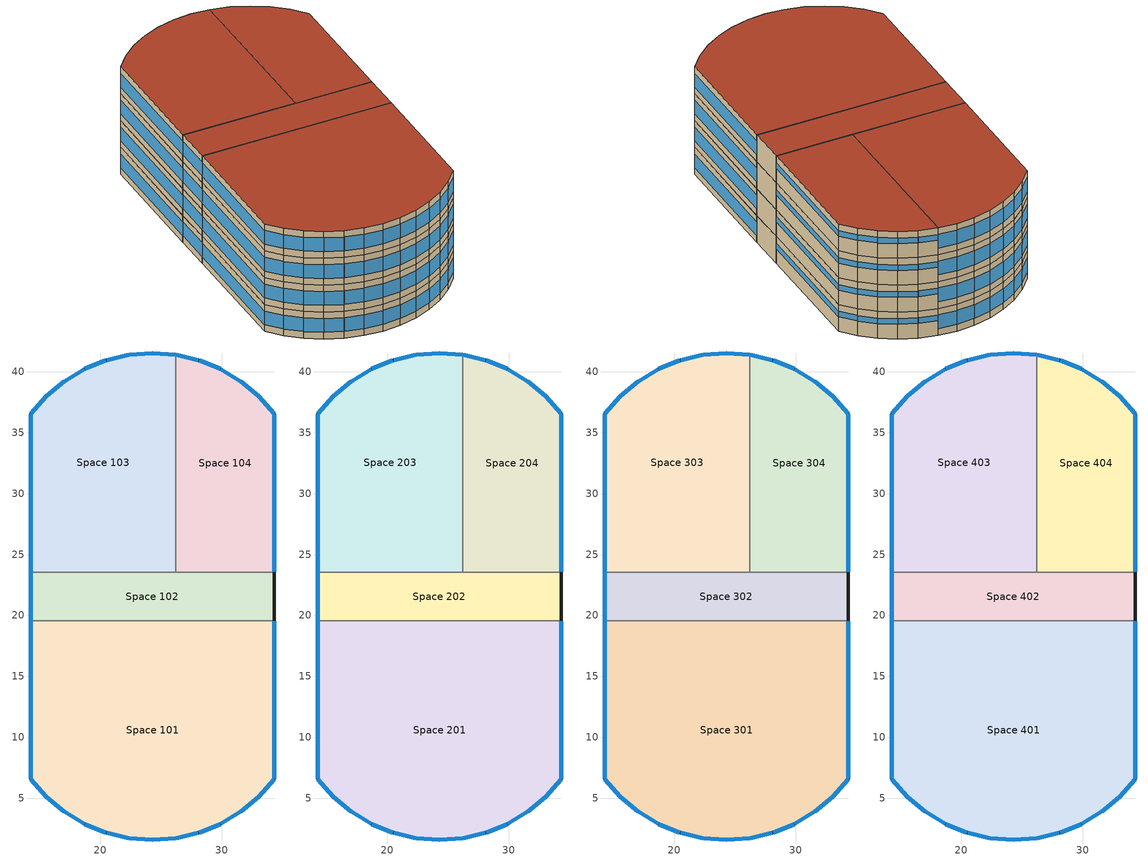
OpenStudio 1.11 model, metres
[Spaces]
Space 101
 floor ground: 34.3,19.56 34.3,6.56 33.02,5.11 31.54,3.87 29.89,2.88 28.1,2.15 26.22,1.71 24.3,1.56 22.37,1.71 20.49,2.15 18.71,2.88 17.05,3.87 15.57,5.11 14.3,6.56 14.3,19.56 z0
 wall outside: 14.3,19.56 14.3,6.56 15.57,5.11 17.05,3.87 18.71,2.88 20.49,2.15 22.37,1.71 24.3,1.56 26.22,1.71 28.1,2.15 29.89,2.88 31.54,3.87 33.02,5.11 34.3,6.56 34.3,19.56 z0:3.05
 wall to Space 102: 34.3,19.56 14.3,19.56 z0:3.05
 window: 20.52,2.14 22.35,1.71 / 14.31,6.54 15.55,5.13 / 33.04,5.13 34.28,6.54 / 15.59,5.09 17.03,3.89 / 24.32,1.56 26.19,1.7 / 31.56,3.89 33,5.09 / 29.91,2.89 31.52,3.86 / 17.07,3.86 18.68,2.89 / 22.4,1.7 24.27,1.56 / 28.12,2.16 29.86,2.87 / 26.24,1.71 28.07,2.14 / 18.73,2.87 20.47,2.16 z0.76:2.33; 34.3,6.58 34.3,19.53 / 14.3,19.53 14.3,6.58 z0.76:2.29
Space 102
 floor ground: 34.3,23.56 34.3,19.56 14.3,19.56 14.3,23.56 z0
 wall outside: 34.3,19.56 34.3,23.56 / 14.3,23.56 14.3,19.56 z0:3.05
 wall to Space 103: 26.22,23.56 14.3,23.56 z0:3.05
 wall to Space 104: 34.3,23.56 26.22,23.56 z0:3.05
 window: 14.3,23.53 14.3,19.58 z0.76:2.3
Space 103
 floor ground: 24.3,41.56 26.22,41.41 26.22,23.56 14.3,23.56 14.3,36.56 15.57,38.01 17.05,39.24 18.71,40.24 20.49,40.97 22.37,41.41 z0
 wall outside: 26.22,41.41 24.3,41.56 22.37,41.41 20.49,40.97 18.71,40.24 17.05,39.24 15.57,38.01 14.3,36.56 14.3,23.56 z0:3.05
 wall to Space 104: 26.22,23.56 26.22,41.41 z0:3.05
 window: 22.35,41.4 20.52,40.97 / 24.27,41.56 22.4,41.41 / 26.19,41.41 24.32,41.56 / 20.47,40.96 18.73,40.25 / 15.55,37.99 14.31,36.58 / 17.03,39.23 15.59,38.02 / 18.68,40.22 17.07,39.26 z0.76:2.33; 14.3,36.53 14.3,23.58 z0.76:2.29
Space 104
 floor ground: 26.22,41.41 28.1,40.97 29.89,40.24 31.54,39.24 33.02,38.01 34.3,36.56 34.3,23.56 26.22,23.56 z0
 wall outside: 34.3,23.56 34.3,36.56 33.02,38.01 31.54,39.24 29.89,40.24 28.1,40.97 26.22,41.41 z0:3.05
 window: 31.52,39.26 29.91,40.22 / 34.28,36.58 33.04,37.99 / 28.07,40.97 26.24,41.4 / 33,38.02 31.56,39.23 / 29.86,40.25 28.12,40.96 z1.66:2.29; 34.3,23.58 34.3,36.53 z1.68:2.29
Space 201
 floor to Space 101: 34.3,19.56 34.3,6.56 33.02,5.11 31.54,3.87 29.89,2.88 28.1,2.15 26.22,1.71 24.3,1.56 22.37,1.71 20.49,2.15 18.71,2.88 17.05,3.87 15.57,5.11 14.3,6.56 14.3,19.56 z3.05
 wall outside: 14.3,19.56 14.3,6.56 15.57,5.11 17.05,3.87 18.71,2.88 20.49,2.15 22.37,1.71 24.3,1.56 26.22,1.71 28.1,2.15 29.89,2.88 31.54,3.87 33.02,5.11 34.3,6.56 34.3,19.56 z3.05:6.1
 wall to Space 202: 34.3,19.56 14.3,19.56 z3.05:6.1
 window: 29.91,2.89 31.52,3.86 / 18.73,2.87 20.47,2.16 / 24.32,1.56 26.19,1.7 / 17.07,3.86 18.68,2.89 / 31.56,3.89 33,5.09 / 20.52,2.14 22.35,1.71 / 15.59,5.09 17.03,3.89 / 14.31,6.54 15.55,5.13 / 28.12,2.16 29.86,2.87 / 26.24,1.71 28.07,2.14 / 33.04,5.13 34.28,6.54 / 22.4,1.7 24.27,1.56 z3.81:5.37; 14.3,19.53 14.3,6.58 / 34.3,6.58 34.3,19.53 z3.81:5.34
Space 202
 floor to Space 102: 34.3,23.56 34.3,19.56 14.3,19.56 14.3,23.56 z3.05
 wall outside: 34.3,19.56 34.3,23.56 / 14.3,23.56 14.3,19.56 z3.05:6.1
 wall to Space 203: 26.22,23.56 14.3,23.56 z3.05:6.1
 wall to Space 204: 34.3,23.56 26.22,23.56 z3.05:6.1
 window: 14.3,23.53 14.3,19.58 z3.81:5.35
Space 203
 floor to Space 103: 24.3,41.56 26.22,41.41 26.22,23.56 14.3,23.56 14.3,36.56 15.57,38.01 17.05,39.24 18.71,40.24 20.49,40.97 22.37,41.41 z3.05
 wall outside: 26.22,41.41 24.3,41.56 22.37,41.41 20.49,40.97 18.71,40.24 17.05,39.24 15.57,38.01 14.3,36.56 14.3,23.56 z3.05:6.1
 wall to Space 204: 26.22,23.56 26.22,41.41 z3.05:6.1
 window: 24.27,41.56 22.4,41.41 / 17.03,39.23 15.59,38.02 / 20.47,40.96 18.73,40.25 / 26.19,41.41 24.32,41.56 / 15.55,37.99 14.31,36.58 / 22.35,41.4 20.52,40.97 / 18.68,40.22 17.07,39.26 z3.81:5.37; 14.3,36.53 14.3,23.58 z3.81:5.34
Space 204
 floor to Space 104: 26.22,41.41 28.1,40.97 29.89,40.24 31.54,39.24 33.02,38.01 34.3,36.56 34.3,23.56 26.22,23.56 z3.05
 wall outside: 34.3,23.56 34.3,36.56 33.02,38.01 31.54,39.24 29.89,40.24 28.1,40.97 26.22,41.41 z3.05:6.1
 window: 34.28,36.58 33.04,37.99 / 31.52,39.26 29.91,40.22 / 33,38.02 31.56,39.23 / 28.07,40.97 26.24,41.4 / 29.86,40.25 28.12,40.96 z4.71:5.34; 34.3,23.58 34.3,36.53 z4.72:5.34
Space 301
 floor to Space 201: 34.3,19.56 34.3,6.56 33.02,5.11 31.54,3.87 29.89,2.88 28.1,2.15 26.22,1.71 24.3,1.56 22.37,1.71 20.49,2.15 18.71,2.88 17.05,3.87 15.57,5.11 14.3,6.56 14.3,19.56 z6.1
 wall outside: 14.3,19.56 14.3,6.56 15.57,5.11 17.05,3.87 18.71,2.88 20.49,2.15 22.37,1.71 24.3,1.56 26.22,1.71 28.1,2.15 29.89,2.88 31.54,3.87 33.02,5.11 34.3,6.56 34.3,19.56 z6.1:9.14
 wall to Space 302: 34.3,19.56 14.3,19.56 z6.1:9.14
 window: 26.24,1.71 28.07,2.14 / 18.73,2.87 20.47,2.16 / 29.91,2.89 31.52,3.86 / 17.07,3.86 18.68,2.89 / 20.52,2.14 22.35,1.71 / 31.56,3.89 33,5.09 / 28.12,2.16 29.86,2.87 / 14.31,6.54 15.55,5.13 / 24.32,1.56 26.19,1.7 / 15.59,5.09 17.03,3.89 / 22.4,1.7 24.27,1.56 / 33.04,5.13 34.28,6.54 z6.86:8.42; 14.3,19.53 14.3,6.58 / 34.3,6.58 34.3,19.53 z6.86:8.39
Space 302
 floor to Space 202: 34.3,23.56 34.3,19.56 14.3,19.56 14.3,23.56 z6.1
 wall outside: 34.3,19.56 34.3,23.56 / 14.3,23.56 14.3,19.56 z6.1:9.14
 wall to Space 303: 26.22,23.56 14.3,23.56 z6.1:9.14
 wall to Space 304: 34.3,23.56 26.22,23.56 z6.1:9.14
 window: 14.3,23.53 14.3,19.58 z6.86:8.4
Space 303
 floor to Space 203: 24.3,41.56 26.22,41.41 26.22,23.56 14.3,23.56 14.3,36.56 15.57,38.01 17.05,39.24 18.71,40.24 20.49,40.97 22.37,41.41 z6.1
 wall outside: 26.22,41.41 24.3,41.56 22.37,41.41 20.49,40.97 18.71,40.24 17.05,39.24 15.57,38.01 14.3,36.56 14.3,23.56 z6.1:9.14
 wall to Space 304: 26.22,23.56 26.22,41.41 z6.1:9.14
 window: 14.3,36.53 14.3,23.58 z6.86:8.39; 26.19,41.41 24.32,41.56 / 20.47,40.96 18.73,40.25 / 17.03,39.23 15.59,38.02 / 15.55,37.99 14.31,36.58 / 24.27,41.56 22.4,41.41 / 18.68,40.22 17.07,39.26 / 22.35,41.4 20.52,40.97 z6.86:8.42
Space 304
 floor to Space 204: 26.22,41.41 28.1,40.97 29.89,40.24 31.54,39.24 33.02,38.01 34.3,36.56 34.3,23.56 26.22,23.56 z6.1
 wall outside: 34.3,23.56 34.3,36.56 33.02,38.01 31.54,39.24 29.89,40.24 28.1,40.97 26.22,41.41 z6.1:9.14
 window: 28.07,40.97 26.24,41.4 / 34.28,36.58 33.04,37.99 / 33,38.02 31.56,39.23 / 31.52,39.26 29.91,40.22 / 29.86,40.25 28.12,40.96 z7.76:8.38; 34.3,23.58 34.3,36.53 z7.77:8.38
Space 401
 floor to Space 301: 34.3,19.56 34.3,6.56 33.02,5.11 31.54,3.87 29.89,2.88 28.1,2.15 26.22,1.71 24.3,1.56 22.37,1.71 20.49,2.15 18.71,2.88 17.05,3.87 15.57,5.11 14.3,6.56 14.3,19.56 z9.14
 wall outside: 14.3,19.56 14.3,6.56 15.57,5.11 17.05,3.87 18.71,2.88 20.49,2.15 22.37,1.71 24.3,1.56 26.22,1.71 28.1,2.15 29.89,2.88 31.54,3.87 33.02,5.11 34.3,6.56 34.3,19.56 z9.14:12.19
 wall to Space 402: 34.3,19.56 14.3,19.56 z9.14:12.19
 window: 26.24,1.71 28.07,2.14 / 33.04,5.13 34.28,6.54 / 20.52,2.14 22.35,1.71 / 17.07,3.86 18.68,2.89 / 14.31,6.54 15.55,5.13 / 29.91,2.89 31.52,3.86 / 24.32,1.56 26.19,1.7 / 15.59,5.09 17.03,3.89 / 31.56,3.89 33,5.09 / 22.4,1.7 24.27,1.56 / 18.73,2.87 20.47,2.16 / 28.12,2.16 29.86,2.87 z9.9:11.47; 34.3,6.58 34.3,19.53 / 14.3,19.53 14.3,6.58 z9.9:11.43
 roof outside: 24.3,1.56 26.22,1.71 28.1,2.15 29.89,2.88 31.54,3.87 33.02,5.11 34.3,6.56 34.3,19.56 14.3,19.56 14.3,6.56 15.57,5.11 17.05,3.87 18.71,2.88 20.49,2.15 22.37,1.71 z12.19
Space 402
 floor to Space 302: 34.3,23.56 34.3,19.56 14.3,19.56 14.3,23.56 z9.14
 wall outside: 34.3,19.56 34.3,23.56 / 14.3,23.56 14.3,19.56 z9.14:12.19
 wall to Space 403: 26.22,23.56 14.3,23.56 z9.14:12.19
 wall to Space 404: 34.3,23.56 26.22,23.56 z9.14:12.19
 window: 14.3,23.53 14.3,19.58 z9.9:11.45
 roof outside: 34.3,19.56 34.3,23.56 14.3,23.56 14.3,19.56 z12.19
Space 403
 floor to Space 303: 24.3,41.56 26.22,41.41 26.22,23.56 14.3,23.56 14.3,36.56 15.57,38.01 17.05,39.24 18.71,40.24 20.49,40.97 22.37,41.41 z9.14
 wall outside: 26.22,41.41 24.3,41.56 22.37,41.41 20.49,40.97 18.71,40.24 17.05,39.24 15.57,38.01 14.3,36.56 14.3,23.56 z9.14:12.19
 wall to Space 404: 26.22,23.56 26.22,41.41 z9.14:12.19
 window: 15.55,37.99 14.31,36.58 / 26.19,41.41 24.32,41.56 / 18.68,40.22 17.07,39.26 / 17.03,39.23 15.59,38.02 / 22.35,41.4 20.52,40.97 / 24.27,41.56 22.4,41.41 / 20.47,40.96 18.73,40.25 z9.9:11.47; 14.3,36.53 14.3,23.58 z9.9:11.43
 roof outside: 26.22,23.56 26.22,41.41 24.3,41.56 22.37,41.41 20.49,40.97 18.71,40.24 17.05,39.24 15.57,38.01 14.3,36.56 14.3,23.56 z12.19
Space 404
 floor to Space 304: 26.22,41.41 28.1,40.97 29.89,40.24 31.54,39.24 33.02,38.01 34.3,36.56 34.3,23.56 26.22,23.56 z9.14
 wall outside: 34.3,23.56 34.3,36.56 33.02,38.01 31.54,39.24 29.89,40.24 28.1,40.97 26.22,41.41 z9.14:12.19
 window: 34.28,36.58 33.04,37.99 / 33,38.02 31.56,39.23 / 31.52,39.26 29.91,40.22 / 28.07,40.97 26.24,41.4 / 29.86,40.25 28.12,40.96 z10.81:11.43; 34.3,23.58 34.3,36.53 z10.82:11.43
 roof outside: 34.3,23.56 34.3,36.56 33.02,38.01 31.54,39.24 29.89,40.24 28.1,40.97 26.22,41.41 26.22,23.56 z12.19
[Building]
Building 1: Space Type=189.1-2009 - Office - OpenOffice - CZ4-8; Default Construction Set=189.1-2009 - CZ5 - Office
[Site]
Site 1
[ClimateZones]
Climate Zone Institution Name 1=ASHRAE; Climate Zone Document Name 1=ANSI/ASHRAE Standard 169; Climate Zone Document Year 1=2006; Climate Zone Institution Name 2=CEC; Climate Zone Document Name 2=California Climate Zone Descriptions; Climate Zone Document Year 2=1995
[DefaultConstructionSet]
189.1-2009 - CZ5 - Office: Default Exterior Surface Constructions=Default Surface Constructions 13; Default Interior Surface Constructions=Default Surface Constructions 14; Default Ground Contact Surface Constructions=Default Surface Constructions 15; Default Exterior SubSurface Constructions=Default Sub Surface Constructions 9; Default Interior SubSurface Constructions=Default Sub Surface Constructions 10; Interior Partition Construction=Interior Partition
[DefaultSurfaceConstructions]
Name | Floor Construction | Wall Construction | Roof Ceiling Construction
Default Surface Constructions 13 | ExtSlabCarpet 4in ClimateZone 1-8 | ASHRAE 189.1-2009 ExtWall Mass ClimateZone 5 | ASHRAE 189.1-2009 ExtRoof IEAD ClimateZone 2-5
Default Surface Constructions 14 | Interior Floor | Interior Wall | Interior Ceiling
Default Surface Constructions 15 | ExtSlabCarpet 4in ClimateZone 1-8 | ExtSlabCarpet 4in ClimateZone 1-8 | ExtSlabCarpet 4in ClimateZone 1-8
[Construction]
ExtSlabCarpet 4in ClimateZone 1-8: MAT-CC05 4 HW CONCRETE, CP02 CARPET PAD
Interior Floor: F16 Acoustic tile, F05 Ceiling air space resistance, M11 100mm lightweight concrete
Interior Wall: G01a 19mm gypsum board, F04 Wall air space resistance, G01a 19mm gypsum board
Interior Ceiling: M11 100mm lightweight concrete, F05 Ceiling air space resistance, F16 Acoustic tile
Exterior Door: F08 Metal surface, I01 25mm insulation board
Interior Window: Clear 3mm
Interior Door; Interior Partition: G05 25mm wood
ASHRAE 189.1-2009 ExtRoof IEAD ClimateZone 2-5: Roof Membrane, Roof Insulation [21], Metal Decking
ASHRAE 189.1-2009 ExtWindow ClimateZone 4-5: Theoretical Glass [207]
ASHRAE 189.1-2009 ExtWall Mass ClimateZone 5: 1IN Stucco, 8IN Concrete HW, Wall Insulation [40], 1/2IN Gypsum
[Material] Thermal Absorptance=0.9
Name | Roughness | Thickness {m} | Conductivity {W/m-K} | Density {kg/m3} | Specific Heat {J/kg-K} | Solar Absorptance | Visible Absorptance
MAT-CC05 4 HW CONCRETE | Rough | 0.1016 | 1.311 | 2240 | 836.8 | 0.85 | 0.85
1IN Stucco | Smooth | 0.0253 | 0.6918 | 1858 | 837 | 0.92 | 0.92
8IN Concrete HW | MediumRough | 0.2033 | 1.7296 | 2243 | 837 | 0.65 | 0.65
1/2IN Gypsum | Smooth | 0.0127 | 0.16 | 784.9 | 830 | 0.4 | 0.4
Roof Membrane | VeryRough | 0.0095 | 0.16 | 1121.29 | 1460 | 0.7 | 0.7
Metal Decking | MediumSmooth | 0.0015 | 45.006 | 7680 | 418.4 | 0.6 | 0.6
F16 Acoustic tile | MediumSmooth | 0.0191 | 0.06 | 368 | 590 | 0.3 | 0.3
M11 100mm lightweight concrete | MediumRough | 0.1016 | 0.53 | 1280 | 840 | 0.5 | 0.5
G01a 19mm gypsum board | MediumSmooth | 0.019 | 0.16 | 800 | 1090 | 0.4 | 0.4
F08 Metal surface | Smooth | 0.0008 | 45.28 | 7824 | 500 | 0.7 | 0.7
I01 25mm insulation board | MediumRough | 0.0254 | 0.03 | 43 | 1210 | 0.6 | 0.6
G05 25mm wood | MediumSmooth | 0.0254 | 0.15 | 608 | 1630 | 0.5 | 0.5
Roof Insulation [21] | MediumRough | 0.2105 | 0.049 | 265 | 836.8 | 0.7 | 0.7
Wall Insulation [40] | MediumRough | 0.0794 | 0.0432 | 91 | 837 | 0.5 | 0.5
[Material:NoMass]
CP02 CARPET PAD: Roughness=Smooth; Thermal Resistance {m2-K/W}=0.1; Thermal Absorptance=0.9; Solar Absorptance=0.8; Visible Absorptance=0.8
[Material:AirGap]
Name | Thermal Resistance {m2-K/W}
F05 Ceiling air space resistance | 0.18
F04 Wall air space resistance | 0.15
[DefaultSubSurfaceConstructions]
Name | Fixed Window Construction | Operable Window Construction | Door Construction | Tubular Daylight Dome Construction | Tubular Daylight Diffuser Construction
Default Sub Surface Constructions 9 | ASHRAE 189.1-2009 ExtWindow ClimateZone 4-5 | ASHRAE 189.1-2009 ExtWindow ClimateZone 4-5 | Exterior Door | Interior Window | Interior Window
Default Sub Surface Constructions 10 | Interior Window | Interior Window | Interior Door
[WindowMaterial:Glazing] Optical Data Type=SpectralAverage; Thickness {m}=0.003; Back Side Solar Reflectance at Normal Incidence=0; Back Side Visible Reflectance at Normal Incidence=0; Infrared Transmittance at Normal Incidence=0; Dirt Correction Factor for Solar and Visible Transmittance=1; Solar Diffusing=No
Name | Solar Transmittance at Normal Incidence | Front Side Solar Reflectance at Normal Incidence | Visible Transmittance at Normal Incidence | Front Side Visible Reflectance at Normal Incidence | Front Side Infrared Hemispherical Emissivity | Back Side Infrared Hemispherical Emissivity | Conductivity {W/m-K}
Clear 3mm | 0.837 | 0.075 | 0.898 | 0.081 | 0.84 | 0.84 | 0.9
Theoretical Glass [207] | 0.3311 | 0.6189 | 0.44 | 0.51 | 0.9 | 0.9 | 0.0133
[SpaceType]
189.1-2009 - Office - OpenOffice - CZ4-8: Default Schedule Set=189.1-2009 - Office - OpenOffice - CZ4-8 Schedule Set; Design Specification Outdoor Air Object=189.1-2009 - Office - OpenOffice - CZ4-8 Ventilation; Standards Building Type=Office; Standards Space Type=OpenOffice
[DefaultScheduleSet]
189.1-2009 - Office - OpenOffice - CZ4-8 Schedule Set: Number of People Schedule=Office Work Occ; People Activity Level Schedule=Office Activity; Lighting Schedule=Office Bldg Light; Electric Equipment Schedule=Office Bldg Equip; Infiltration Schedule=Office Infil Quarter On
[Lights:Definition]
189.1-2009 - Office - OpenOffice - CZ4-8 Lights Definition: Design Level Calculation Method=Watts/Area; Watts per Space Floor Area {W/m2}=10.6563
[Lights]
189.1-2009 - Office - OpenOffice - CZ4-8 Lights: Lights Definition=189.1-2009 - Office - OpenOffice - CZ4-8 Lights Definition; Space or SpaceType=189.1-2009 - Office - OpenOffice - CZ4-8
[DesignSpecification:OutdoorAir]
189.1-2009 - Office - OpenOffice - CZ4-8 Ventilation: Outdoor Air Method=Sum; Outdoor Air Flow per Person {m3/s-person}=0.00943895
[People:Definition]
189.1-2009 - Office - OpenOffice - CZ4-8 People Definition: Number of People Calculation Method=People/Area; People per Space Floor Area {person/m2}=0.0565105; Fraction Radiant=0.3
[People]
189.1-2009 - Office - OpenOffice - CZ4-8 People: People Definition=189.1-2009 - Office - OpenOffice - CZ4-8 People Definition; Space or SpaceType=189.1-2009 - Office - OpenOffice - CZ4-8
[SpaceInfiltration:DesignFlowRate]
189.1-2009 - Office - OpenOffice - CZ4-8 Infiltration: Space or SpaceType=189.1-2009 - Office - OpenOffice - CZ4-8; Design Flow Rate Calculation Method=Flow/ExteriorArea; Flow per Exterior Surface Area {m3/s-m2}=0.000226568
[ElectricEquipment:Definition]
189.1-2009 - Office - OpenOffice - CZ4-8 Electric Equipment Definition: Design Level Calculation Method=Watts/Area; Watts per Space Floor Area {W/m2}=7.64238
[ElectricEquipment]
189.1-2009 - Office - OpenOffice - CZ4-8 Electric Equipment: Electric Equipment Definition=189.1-2009 - Office - OpenOffice - CZ4-8 Electric Equipment Definition; Space or SpaceType=189.1-2009 - Office - OpenOffice - CZ4-8
[BuildingStory] Nominal Floor to Floor Height {m}=3.048
Name | Nominal Z Coordinate {m}
Building Story 1 | 0
Building Story 2 | 3.048
Building Story 3 | 6.096
Building Story 4 | 9.144
[Space]
Name | Building Story
Space 101; Space 102; Space 103; Space 104 | Building Story 1
Space 201; Space 202; Space 203; Space 204 | Building Story 2
Space 301; Space 302; Space 303; Space 304 | Building Story 3
Space 401; Space 402; Space 403; Space 404 | Building Story 4
[Schedule:Ruleset]
Name | Default Day Schedule | Summer Design Day Schedule | Winter Design Day Schedule
Office Bldg Light | Office Bldg Light Default Schedule | Office Bldg Light Summer Design Day | Office Bldg Light Winter Design Day
Office Activity | Office Activity Default Schedule | Office Activity Summer Design Day | Office Activity Winter Design Day
Office Infil Quarter On | Office Infil Quarter On Default Schedule | Office Infil Quarter On Summer Design Day | Office Infil Quarter On Winter Design Day
Office Bldg Equip | Office Bldg Equip Default Schedule | Office Bldg Equip Summer Design Day | Office Bldg Equip Winter Design Day
Office Work Occ | Office Bldg Occ Default Schedule | Office Bldg Occ Summer Design Day | Office Bldg Occ Winter Design Day
[Schedule:Day]
Office Bldg Light Default Schedule: 5, 0, 0.05, 7, 0, 0.1, 8, 0, 0.3, 17, 0, 0.9, 18, 0, 0.7, 20, 0, 0.5, 22, 0, 0.3, 23, 0, 0.1, 24, 0, 0.05
Office Bldg Light Summer Design Day; Office Infil Quarter On Rule 1 Day Schedule; Office Bldg Equip Summer Design Day: 24, 0, 1
Office Bldg Light Winter Design Day; Office Bldg Equip Winter Design Day; Office Bldg Occ Winter Design Day; Office Bldg Occ Rule 1 Day Schedule: 24, 0, 0
Office Bldg Light Rule 1 Day Schedule: 24, 0, 0.05
Office Bldg Light Rule 2 Day Schedule: 6, 0, 0.05, 8, 0, 0.1, 14, 0, 0.5, 17, 0, 0.15, 24, 0, 0.05
Office Activity Default Schedule; Office Activity Summer Design Day; Office Activity Winter Design Day: 24, 0, 132
Office Infil Quarter On Default Schedule; Office Infil Quarter On Summer Design Day: 6, 0, 1, 22, 0, 0.25, 24, 0, 1
Office Infil Quarter On Winter Design Day; Office Infil Quarter On Rule 2 Day Schedule: 6, 0, 1, 18, 0, 0.25, 24, 0, 1
Office Bldg Equip Default Schedule: 8, 0, 0.4, 12, 0, 0.9, 13, 0, 0.8, 17, 0, 0.9, 18, 0, 0.8, 20, 0, 0.6, 22, 0, 0.5, 24, 0, 0.4
Office Bldg Equip Rule 1 Day Schedule: 24, 0, 0.3
Office Bldg Equip Rule 2 Day Schedule: 6, 0, 0.3, 8, 0, 0.4, 14, 0, 0.5, 17, 0, 0.35, 24, 0, 0.3
Office Bldg Occ Default Schedule: 6, 0, 0, 7, 0, 0.1, 8, 0, 0.2, 12, 0, 0.85, 13, 0, 0.5, 17, 0, 0.85, 18, 0, 0.7, 20, 0, 0.4, 22, 0, 0.1, 24, 0, 0.05
Office Bldg Occ Summer Design Day: 6, 0, 0, 22, 0, 1, 24, 0, 0.05
Office Bldg Occ Rule 2 Day Schedule: 6, 0, 0, 8, 0, 0.1, 14, 0, 0.4, 17, 0, 0.1, 24, 0, 0
[Schedule:Rule] Apply Monday=No; Apply Tuesday=No; Apply Wednesday=No; Apply Thursday=No; Apply Friday=No; Date Specification Type=DateRange; Start Month=1; Start Day=1; End Month=12; End Day=31
Name | Schedule Ruleset | Rule Order | Day Schedule | Apply Sunday | Apply Saturday
Office Bldg Light Rule 1 | Office Bldg Light | 0 | Office Bldg Light Rule 1 Day Schedule | Yes | No
Office Bldg Light Rule 2 | Office Bldg Light | 1 | Office Bldg Light Rule 2 Day Schedule | No | Yes
Office Infil Quarter On Rule 1 | Office Infil Quarter On | 0 | Office Infil Quarter On Rule 1 Day Schedule | Yes | No
Office Infil Quarter On Rule 2 | Office Infil Quarter On | 1 | Office Infil Quarter On Rule 2 Day Schedule | No | Yes
Office Bldg Equip Rule 1 | Office Bldg Equip | 0 | Office Bldg Equip Rule 1 Day Schedule | Yes | No
Office Bldg Equip Rule 2 | Office Bldg Equip | 1 | Office Bldg Equip Rule 2 Day Schedule | No | Yes
Office Work Occ Rule 1 | Office Work Occ | 0 | Office Bldg Occ Rule 1 Day Schedule | Yes | No
Office Work Occ Rule 2 | Office Work Occ | 1 | Office Bldg Occ Rule 2 Day Schedule | No | Yes
